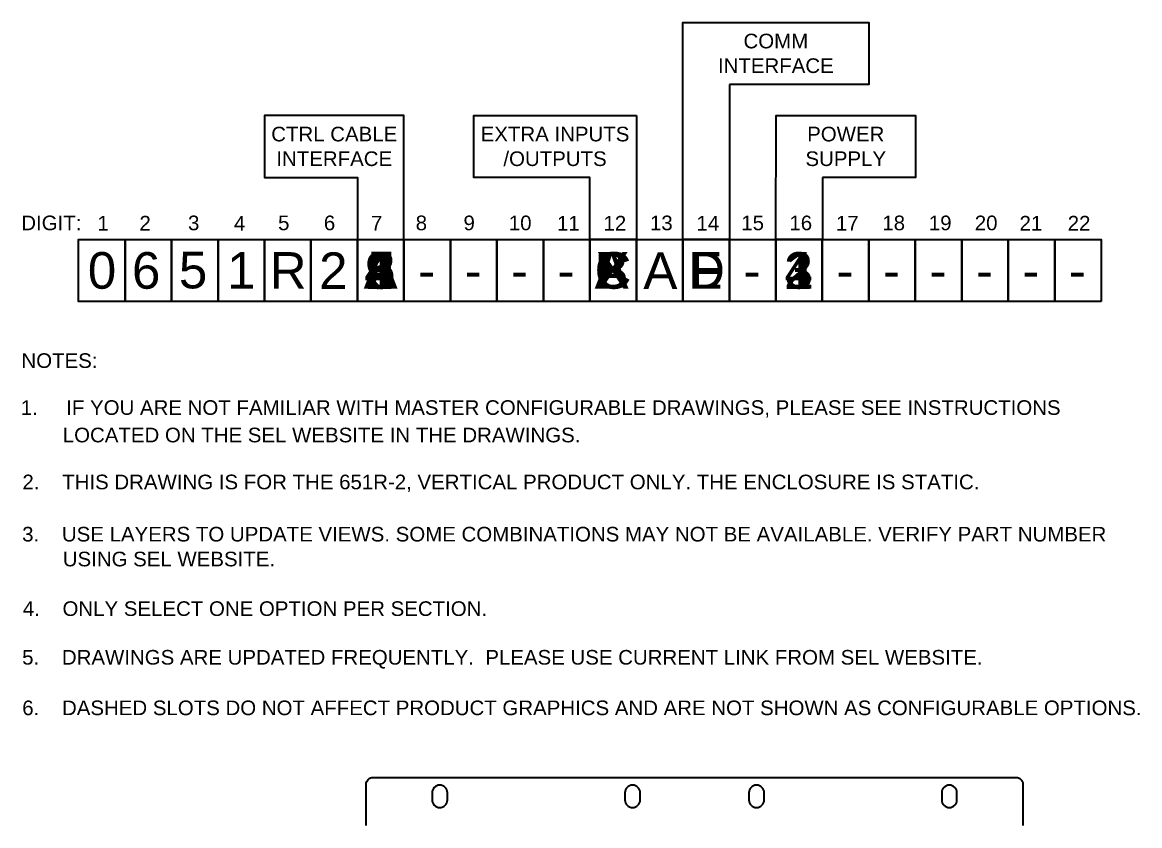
# Model space of a CAD drawing. Extents: x 3 to 47, y 1 to 34.4.
# Drawn here: x 3.03 to 23.31, y 19.86 to 34.44 of the extents above; entities that cross this region are included whole.
import ezdxf
from ezdxf.enums import TextEntityAlignment as Align

# ---------------------------------------------------------------- set-up
doc = ezdxf.new("R2010")
doc.units = 0
doc.header["$MEASUREMENT"] = 0
for name, color, linetype in [('1_0_____CONTROL_CABLE_INTE', 7, 'CONTINUOUS'), ('1_1__1__TRADITIONAL_RETROF', 7, 'CONTINUOUS'), ('1_2__2__G_W_VIPER-ST__G_W_', 7, 'CONTINUOUS'), ('1_3__3__ABB_OVR-3_VR3S__15', 7, 'CONTINUOUS'), ('1_4__4__G_W_CTRL_POWER_VIP', 7, 'CONTINUOUS'), ('1_5__5__ABB_JOSLYN_TRIMOD_', 7, 'CONTINUOUS'), ('1_6__6__EATON_NOVA-TS_TRIP', 7, 'CONTINUOUS'), ('1_7__8__SIEMENS_SDR_TRIPLE', 7, 'CONTINUOUS'), ('1_8__9__SIEMENS_SDR_3-PHAS', 7, 'CONTINUOUS'), ('1_9__A__SEL_MULTI-RECLOSER', 7, 'CONTINUOUS'), ('2_0_____EXTRA_INPUTS-OUTPU', 7, 'CONTINUOUS'), ('2_1__X__NONE', 7, 'CONTINUOUS'), ('2_2__8___7__12_VDC_INPUTS_', 7, 'CONTINUOUS'), ('2_3__A___2__125_VDC____5__', 7, 'CONTINUOUS'), ('2_4__B___2__48_VDC____5__1', 7, 'CONTINUOUS'), ('2_5__C___2__220_VDC____5__', 7, 'CONTINUOUS'), ('3_0_____COMMUNICATIONS_INT', 7, 'CONTINUOUS'), ('3_1__D___1__100BASE-FX__EI', 7, 'CONTINUOUS'), ('3_2__E___2__10-100BASE-T__', 7, 'CONTINUOUS'), ('3_3__F___2__100BASE-FX__EI', 7, 'CONTINUOUS'), ('3_4__L___1__10-100BASE-T__', 7, 'CONTINUOUS'), ('4_0_____POWER_SUPPLY_', 7, 'CONTINUOUS'), ('4_1__1__120_VAC__INCLUDES_', 7, 'CONTINUOUS'), ('4_2__2__230_VAC', 7, 'CONTINUOUS'), ('4_3__4__48_VDC', 7, 'CONTINUOUS'), ('4_4__3__125_VDC', 7, 'CONTINUOUS'), ('5_0____DWG', 7, 'CONTINUOUS')]:
    doc.layers.add(name, color=color, linetype=linetype)
doc.styles.add('ARIAL', font='arial.ttf')

msp = doc.modelspace()

# ---------------------------------------------------------------- linework, layer by layer
at = {"layer": '1_0_____CONTROL_CABLE_INTE'}
msp.add_lwpolyline([(4.049, 30.5), (4.893, 30.5), (4.893, 29.375), (4.049, 29.375)], close=True, dxfattribs=at)
at = {"layer": '2_0_____EXTRA_INPUTS-OUTPU'}
msp.add_lwpolyline([(4.049, 30.5), (4.893, 30.5), (4.893, 29.375), (4.049, 29.375)], close=True, dxfattribs=at)
at = {"layer": '3_0_____COMMUNICATIONS_INT'}
msp.add_lwpolyline([(4.049, 30.5), (4.893, 30.5), (4.893, 29.375), (4.049, 29.375)], close=True, dxfattribs=at)
at = {"layer": '4_0_____POWER_SUPPLY_'}
msp.add_lwpolyline([(4.049, 30.5), (4.893, 30.5), (4.893, 29.375), (4.049, 29.375)], close=True, dxfattribs=at)
at = {"layer": '5_0____DWG'}
for points in [[(15.862, 33.312), (15.862, 30.5), (15.018, 30.502), (15.018, 34.437), (18.393, 34.437), (18.393, 33.312)], [(9.112, 30.5), (9.955, 30.5), (9.955, 32.75), (7.424, 32.75), (7.424, 31.625), (9.112, 31.625)], [(14.175, 32.75), (14.175, 30.5), (13.331, 30.5), (13.33, 31.625), (11.221, 31.625), (11.221, 32.75)], [(17.553, 31.625), (17.553, 30.5), (16.706, 30.5), (16.709, 32.75), (19.24, 32.75), (19.24, 31.625)], [(4.893, 29.375), (4.049, 29.375), (4.049, 30.5), (4.893, 30.5)], [(5.737, 29.375), (4.893, 29.375), (4.893, 30.5), (5.737, 30.5)], [(6.58, 29.375), (5.737, 29.375), (5.737, 30.5), (6.58, 30.5)], [(7.424, 29.375), (6.58, 29.375), (6.58, 30.5), (7.424, 30.5)], [(8.268, 29.375), (7.424, 29.375), (7.424, 30.5), (8.268, 30.5)], [(9.112, 29.375), (8.268, 29.375), (8.268, 30.5), (9.112, 30.5)], [(9.955, 29.375), (9.112, 29.375), (9.112, 30.5), (9.955, 30.5)], [(10.799, 29.375), (9.955, 29.375), (9.955, 30.5), (10.799, 30.5)], [(11.643, 29.375), (10.799, 29.375), (10.799, 30.5), (11.643, 30.5)], [(12.487, 29.375), (11.643, 29.375), (11.643, 30.5), (12.487, 30.5)], [(13.33, 29.375), (12.487, 29.375), (12.487, 30.5), (13.33, 30.5)], [(14.174, 29.375), (13.33, 29.375), (13.33, 30.5), (14.174, 30.5)], [(15.018, 29.375), (14.174, 29.375), (14.174, 30.5), (15.018, 30.5)], [(15.862, 29.375), (15.018, 29.375), (15.018, 30.5), (15.862, 30.5)], [(16.705, 29.375), (15.862, 29.375), (15.862, 30.5), (16.705, 30.5)], [(17.549, 29.375), (16.705, 29.375), (16.705, 30.5), (17.549, 30.5)], [(18.393, 29.375), (17.549, 29.375), (17.549, 30.5), (18.393, 30.5)], [(19.237, 29.375), (18.393, 29.375), (18.393, 30.5), (19.237, 30.5)], [(20.08, 29.375), (19.237, 29.375), (19.237, 30.5), (20.08, 30.5)], [(20.924, 29.375), (20.08, 29.375), (20.08, 30.5), (20.924, 30.5)], [(21.768, 29.375), (20.924, 29.375), (20.924, 30.5), (21.768, 30.5)], [(22.612, 29.375), (21.768, 29.375), (21.768, 30.5), (22.612, 30.5)]]:
    msp.add_lwpolyline(points, close=True, dxfattribs=at)
for points in [[(9.27, 19.864), (9.27, 20.614, -0.414214), (9.395, 20.739), (21.065, 20.739, -0.414214), (21.19, 20.614), (21.19, 19.864)], [(10.744, 20.331), (10.744, 20.459, 1), (10.466, 20.459), (10.466, 20.331, 1), (10.744, 20.331, -0.731466)], [(14.244, 20.331), (14.244, 20.459, 1), (13.966, 20.459), (13.966, 20.331, 1), (14.244, 20.331, -0.731466)], [(16.494, 20.331), (16.494, 20.459, 1), (16.216, 20.459), (16.216, 20.331, 1), (16.494, 20.331, -0.731466)], [(19.994, 20.331), (19.994, 20.459, 1), (19.716, 20.459), (19.716, 20.331, 1), (19.994, 20.331, -0.731466)]]:
    msp.add_lwpolyline(points, format="xyb", dxfattribs=at)

# ---------------------------------------------------------------- texts
at = {"layer": '1_1__1__TRADITIONAL_RETROF', "style": 'ARIAL'}
msp.add_text('1', height=0.664, dxfattribs=at).set_placement((9.283, 29.605))
at = {"layer": '1_2__2__G_W_VIPER-ST__G_W_', "style": 'ARIAL'}
msp.add_text('2', height=0.664, dxfattribs=at).set_placement((9.259, 29.6))
at = {"layer": '1_3__3__ABB_OVR-3_VR3S__15', "style": 'ARIAL'}
msp.add_text('3', height=0.664, dxfattribs=at).set_placement((9.273, 29.605))
at = {"layer": '1_4__4__G_W_CTRL_POWER_VIP', "style": 'ARIAL'}
msp.add_text('4', height=0.664, dxfattribs=at).set_placement((9.232, 29.605))
at = {"layer": '1_5__5__ABB_JOSLYN_TRIMOD_', "style": 'ARIAL'}
msp.add_text('5', height=0.664, dxfattribs=at).set_placement((9.289, 29.611))
at = {"layer": '1_6__6__EATON_NOVA-TS_TRIP', "style": 'ARIAL'}
msp.add_text('6', height=0.664, dxfattribs=at).set_placement((9.291, 29.605))
at = {"layer": '1_7__8__SIEMENS_SDR_TRIPLE', "style": 'ARIAL'}
msp.add_text('8', height=0.664, dxfattribs=at).set_placement((9.286, 29.605))
at = {"layer": '1_8__9__SIEMENS_SDR_3-PHAS', "style": 'ARIAL'}
msp.add_text('9', height=0.664, dxfattribs=at).set_placement((9.247, 29.605))
at = {"layer": '1_9__A__SEL_MULTI-RECLOSER', "style": 'ARIAL'}
msp.add_text('A', height=0.664, dxfattribs=at).set_placement((9.223, 29.605))
at = {"layer": '2_1__X__NONE', "style": 'ARIAL'}
msp.add_text('X', height=0.664, dxfattribs=at).set_placement((13.435, 29.605))
at = {"layer": '2_2__8___7__12_VDC_INPUTS_', "style": 'ARIAL'}
msp.add_text('8', height=0.664, dxfattribs=at).set_placement((13.499, 29.605))
at = {"layer": '2_3__A___2__125_VDC____5__', "style": 'ARIAL'}
msp.add_text('A', height=0.664, dxfattribs=at).set_placement((13.415, 29.605))
at = {"layer": '2_4__B___2__48_VDC____5__1', "style": 'ARIAL'}
msp.add_text('B', height=0.664, dxfattribs=at).set_placement((13.415, 29.605))
at = {"layer": '2_5__C___2__220_VDC____5__', "style": 'ARIAL'}
msp.add_text('C', height=0.664, dxfattribs=at).set_placement((13.415, 29.605))
at = {"layer": '3_1__D___1__100BASE-FX__EI', "style": 'ARIAL'}
msp.add_text('D', height=0.664, dxfattribs=at).set_placement((15.112, 29.605))
at = {"layer": '3_2__E___2__10-100BASE-T__', "style": 'ARIAL'}
msp.add_text('E', height=0.664, dxfattribs=at).set_placement((15.118, 29.605))
at = {"layer": '3_3__F___2__100BASE-FX__EI', "style": 'ARIAL'}
msp.add_text('F', height=0.664, dxfattribs=at).set_placement((15.147, 29.605))
at = {"layer": '3_4__L___1__10-100BASE-T__', "style": 'ARIAL'}
msp.add_text('L', height=0.664, dxfattribs=at).set_placement((15.15, 29.605))
at = {"layer": '4_1__1__120_VAC__INCLUDES_', "style": 'ARIAL'}
msp.add_text('1', height=0.664, dxfattribs=at).set_placement((16.88, 29.605))
at = {"layer": '4_2__2__230_VAC', "style": 'ARIAL'}
msp.add_text('2', height=0.664, dxfattribs=at).set_placement((16.853, 29.6))
at = {"layer": '4_3__4__48_VDC', "style": 'ARIAL'}
msp.add_text('4', height=0.664, dxfattribs=at).set_placement((16.864, 29.605))
at = {"layer": '4_4__3__125_VDC', "style": 'ARIAL'}
msp.add_text('3', height=0.664, dxfattribs=at).set_placement((16.866, 29.605))
at = {"layer": '5_0____DWG', "style": 'ARIAL'}
for s, p in [('COMM', (16.706, 33.966)), ('INTERFACE', (16.706, 33.519)), ('CTRL CABLE', (8.69, 32.278)), ('EXTRA INPUTS', (12.698, 32.278)), ('POWER', (17.975, 32.278)), ('INTERFACE', (8.69, 31.831)), ('/OUTPUTS', (12.698, 31.831)), ('SUPPLY', (17.975, 31.831))]:
    msp.add_text(s, height=0.2655, dxfattribs=at).set_placement(p, align=Align.CENTER)
for s, height, p in [('DIGIT:', 0.2655, (3.009, 30.666)), ('1', 0.266, (4.391, 30.661)), ('2', 0.266, (5.154, 30.661)), ('3', 0.266, (6.036, 30.666)), ('4', 0.266, (6.87, 30.661)), ('5', 0.266, (7.67, 30.666)), ('6', 0.266, (8.501, 30.666)), ('7', 0.266, (9.356, 30.661)), ('8', 0.266, (10.168, 30.666)), ('9', 0.266, (11.036, 30.666)), ('10', 0.2655, (11.859, 30.666)), ('11', 0.2655, (12.733, 30.661)), ('12', 0.2655, (13.577, 30.661)), ('13', 0.2655, (14.421, 30.666)), ('14', 0.2655, (15.264, 30.661)), ('15', 0.2655, (16.078, 30.666)), ('16', 0.2655, (16.952, 30.666)), ('17', 0.2655, (17.796, 30.661)), ('18', 0.2655, (18.639, 30.666)), ('19', 0.2655, (19.483, 30.666)), ('20', 0.2655, (20.317, 30.666)), ('21', 0.2655, (21.13, 30.661)), ('22', 0.2655, (22.004, 30.661)), ('0', 0.664, (4.217, 29.605)), ('6', 0.664, (5.018, 29.605)), ('5', 0.664, (5.87, 29.611)), ('1', 0.664, (6.744, 29.605)), ('R', 0.664, (7.518, 29.605)), ('2', 0.664, (8.415, 29.6)), ('A', 0.664, (14.3, 29.6)), ('-', 0.664, (10.212, 29.605)), ('-', 0.664, (11.056, 29.605)), ('-', 0.664, (11.9, 29.605)), ('-', 0.664, (12.743, 29.605)), ('-', 0.664, (16.119, 29.605)), ('-', 0.664, (17.806, 29.605)), ('-', 0.664, (18.65, 29.605)), ('-', 0.664, (19.494, 29.605)), ('-', 0.664, (20.338, 29.605)), ('-', 0.664, (21.181, 29.605)), ('-', 0.664, (22.025, 29.605)), ('NOTES:', 0.2655, (3.012, 28.168)), ('1.     IF YOU ARE NOT FAMILIAR WITH MASTER CONFIGURABLE DRAWINGS, PLEASE SEE INSTRUCTIONS', 0.2655, (3, 27.316)), ('       LOCATED ON THE SEL WEBSITE IN THE DRAWINGS.', 0.2655, (3.041, 26.818)), ('2.    THIS DRAWING IS FOR THE 651R-2, VERTICAL PRODUCT ONLY. THE ENCLOSURE IS STATIC.', 0.2655, (3.03, 25.966)), ('3.    USE LAYERS TO UPDATE VIEWS. SOME COMBINATIONS MAY NOT BE AVAILABLE. VERIFY PART NUMBER', 0.2655, (3.025, 25.019)), ('       USING SEL WEBSITE.', 0.2655, (3.041, 24.568)), ('4.    ONLY SELECT ONE OPTION PER SECTION.', 0.2655, (3.036, 23.668)), ('5.    DRAWINGS ARE UPDATED FREQUENTLY.  PLEASE USE CURRENT LINK FROM SEL WEBSITE.', 0.2655, (3.025, 22.785)), ('6.    DASHED SLOTS DO NOT AFFECT PRODUCT GRAPHICS AND ARE NOT SHOWN AS CONFIGURABLE OPTIONS.', 0.2655, (3.027, 21.868))]:
    msp.add_text(s, height=height, dxfattribs=at).set_placement(p)

doc.saveas('drawing.dxf')
